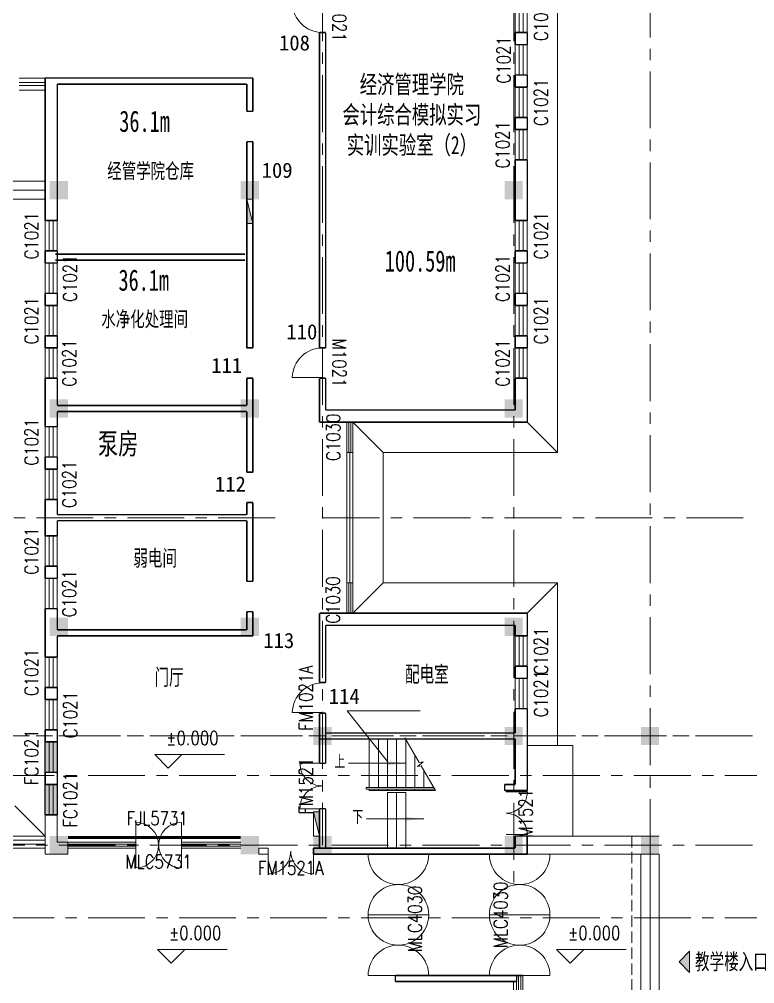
# Model space of a CAD drawing. Extents: x 2719331 to 3465925, y -270324 to -167476.
# Drawn here: x 2800781 to 2825036, y -218437 to -186628 of the extents above; entities that cross this region are included whole.
import ezdxf
from ezdxf.enums import TextEntityAlignment as Align

# ---------------------------------------------------------------- set-up
doc = ezdxf.new("R2010")
doc.units = 0
doc.header["$LTSCALE"] = 1500
doc.header["$MEASUREMENT"] = 0
doc.linetypes.add('CENTER', pattern=[2, 1.25, -0.25, 0.25, -0.25])
doc.linetypes.add('DASH', pattern=[0.35, 0.25, -0.1])
doc.layers.get('0').update_dxf_attribs({"linetype": 'CONTINUOUS', "lineweight": 0})
for name, color, linetype, lineweight in [('COLUMN', 7, 'CONTINUOUS', 5), ('DOTE', 7, 'CENTER', 5), ('P-S-TEXT', 7, 'CONTINUOUS', 5), ('PUB_DIM', 250, 'CONTINUOUS', 5), ('PUB_TEXT', 7, 'CONTINUOUS', 5), ('STAIR', 7, 'CONTINUOUS', 5), ('WALL', 7, 'CONTINUOUS', 5), ('WINDOW', 7, 'CONTINUOUS', 5), ('WINDOW_TEXT', 7, 'CONTINUOUS', 5), ('我的', 7, 'CONTINUOUS', 5), ('散水', 7, 'CONTINUOUS', 5), ('消火栓', 7, 'CONTINUOUS', 5), ('看线', 7, 'CONTINUOUS', 5), ('虚线', 7, 'DASH', 5), ('防火卷帘', 7, 'CONTINUOUS', 5), ('防火卷帘名称', 7, 'CONTINUOUS', 5)]:
    doc.layers.add(name, color=color, linetype=linetype, lineweight=lineweight)
doc.layers.add('中文', color=4, linetype='CONTINUOUS')
doc.layers.add('地面', color=250, linetype='CONTINUOUS')
doc.styles.add('_SIMPLEX', font='SIMPLEX.shx', dxfattribs={"width": 0.6})
doc.styles.add('DIM_FONT', font='romans.shx', dxfattribs={"width": 0.6})
doc.styles.add('H1', font='romans.shx', dxfattribs={"width": 1.2, "bigfont": 'hztxt.shx'})
doc.styles.add('HZ4', font='SimSun.ttf', dxfattribs={"width": 0.7, "height": 700})
doc.styles.add('SIMPLEX', font='SIMPLEX.SHX', dxfattribs={"width": 0.6})
doc.styles.get("Standard").update_dxf_attribs({"font": 'SIMHEI.TTF', "height": 1.2})

# ---------------------------------------------------------------- blocks, each defined once
blk = doc.blocks.new('_FZH')
blk.add_solid([(0.5, -0.5), (-0.5, -0.5), (0.5, 0.5), (-0.5, 0.5)])
blk = doc.blocks.new('_ARROW')
blk.add_solid([(0, 0), (-1, 0.1), (-1, -0.1)])
blk = doc.blocks.new('M_A3PTU')
for p, q in [((-0.5000000000004998, 0), (-0.4985246395404139, -0.498188458874007)), ((0.5000000000004998, 0), (0.4985246819843139, -0.498188458874007))]:
    blk.add_line(p, q)
for centre, radius, start, end in [((-0.4975261542617864, -0.0006628649678876742), 0.4975265958363316, 269.885013120398, 0.0763363739766781), ((0.497526154377886, -0.0006628649367788874), 0.4975265959523897, 179.9236636296237, 270.1149917541071)]:
    blk.add_arc(centre, radius, start, end)
blk = doc.blocks.new('M_A10JJG')
for p, q in [((-0.4999999999997496, -0.4999999999997498), (-0.4999999999997496, 0.4999999999997498)), ((0.4999999999997498, -0.4999999999997498), (0.4999999999997498, 0.4999999999997498))]:
    blk.add_line(p, q)
for centre, start, end in [((-0.4999999999997496, 0), 270, 90), ((0.4999999999997498, 0), 90, 270)]:
    blk.add_arc(centre, 0.4999999999997498, start, end)
blk = doc.blocks.new('M_A2ZXL')
blk.add_line((-0.471674735232727, 0), (-0.471674735232727, -0.9995987591916273))
blk.add_arc((-0.5000000000003999, 0), 1.0000000000008, 271.6231352199475, 0)
blk = doc.blocks.new('_WBLK')
for p, q in [((-0.5, 0.5), (0.5, 0.5)), ((0.5, 0.1666666666666666), (-0.5, 0.1666666666666666)), ((0.5, -0.1666666666666667), (-0.5, -0.1666666666666667)), ((-0.4999999999999999, -0.5), (0.5, -0.5))]:
    blk.add_line(p, q)
at = {"layer": 'WINDOW_TEXT', "style": 'SIMPLEX', "flags": 9}
blk.add_attdef('A', text='', height=1, dxfattribs=at).set_placement((0, 1.5), align=Align.MIDDLE)
blk = doc.blocks.new('A$C68C06AB7')
at = {"layer": '消火栓'}
blk.add_hatch(color=256, dxfattribs=at).paths.add_polyline_path([(800.0000000002328, 199.9993518977426), (-2.328306436538696e-10, 199.9993518977717), (800, -0.0006481021700892597)])
blk.add_line((0, 199.9993518977426), (800, -0.0006481022574007511), dxfattribs=at)
blk.add_lwpolyline([(0, 199.9993518977426), (0, -0.0006481022574007511), (800, -0.0006481022574007511), (800, 199.9993518977426)], close=True, dxfattribs=at)
blk = doc.blocks.new('_DBLK1')
for p, q in [((-0.47, 0), (-0.47, -0.47)), ((0.4699999999999999, 0), (0.4699999999999999, -0.47))]:
    blk.add_line(p, q)
for centre, start, end in [((-0.47, 0), 270, 0), ((0.4699999999999999, 0), 180, 270)]:
    blk.add_arc(centre, 0.47, start, end)
at = {"layer": 'WINDOW_TEXT', "style": 'SIMPLEX', "flags": 9}
blk.add_attdef('A', text='', height=1, dxfattribs=at).set_placement((0, 1.5), align=Align.MIDDLE)
blk = doc.blocks.new('M_B0OPK')
for p, q in [((-0.5, 0.5), (0.5, 0.5)), ((0.5, 0.1666666666666666), (-0.5, 0.1666666666666666)), ((0.5, -0.1666666666666667), (-0.5, -0.1666666666666667)), ((-0.4999999999999999, -0.5), (0.5, -0.5))]:
    blk.add_line(p, q)

msp = doc.modelspace()

# ---------------------------------------------------------------- hatches: boundary and pattern name
at = {"layer": 'PUB_TEXT', "lineweight": 0}
msp.add_hatch(color=256, dxfattribs=at).paths.add_polyline_path([(2822539.620074993, -217712.1172305516), (2822890.117094297, -218062.8700121525), (2822890.117094297, -217361.3644489507)])
at = {"layer": '我的', "lineweight": 25}
msp.add_hatch(color=256, dxfattribs=at).paths.add_polyline_path([(2802034.049228862, -210443.3047268429), (2801634.049228809, -210443.3047268429), (2801634.049228809, -211466.2847268429), (2802034.049228862, -211466.2847268429)])
h = msp.add_hatch(color=256, dxfattribs=at)
h.paths.add_polyline_path([(2802034.049228864, -211866.2847268427), (2801900.715895513, -211866.2847268428), (2801900.715895514, -212862.3347268428), (2802034.049228864, -212862.3347268428)])
h.paths.add_polyline_path([(2801900.715895514, -211866.2847268427), (2801767.382562162, -211866.2847268428), (2801767.382562163, -212862.3347268428), (2801900.715895513, -212862.3347268428)])
h.paths.add_polyline_path([(2801767.382562162, -211866.2847268427), (2801634.04922882, -211866.2847268428), (2801634.049228819, -212862.3347268428), (2801767.382562162, -212862.3347268428)])

# ---------------------------------------------------------------- linework, layer by layer
at = {"layer": 'DOTE', "lineweight": 0}
for p, q in [((2810783.969855441, -176471.7839617546), (2810784.041703988, -213866.2847268204)), ((2817087.255046626, -176471.7797278277), (2817086.994279656, -215338.3312533164)), ((2821584.468140289, -176348.672356546), (2821584.049229041, -215338.3312403192)), ((2809220.78130701, -203066.28472682), (2798484.049229043, -203066.2847268161)), ((2810784.075842566, -203066.2847268287), (2824967.860041937, -203066.2847268287)), ((2824959.122122074, -210266.2847268204), (2755051.25786573, -210266.2847268204)), ((2778247.492793367, -210266.2847268287), (2824967.860041937, -210266.2847268287)), ((2755051.25786573, -211566.3024613081), (2825104.680422111, -211566.3024613081)), ((2824959.122122074, -213866.2847268204), (2755051.25786573, -213866.2847268204)), ((2755051.25786573, -216266.3024613053), (2825104.680422111, -216266.2630705527))]:
    msp.add_line(p, q, dxfattribs=at)
at = {"layer": 'PUB_DIM', "lineweight": 0}
for p, q in [((2805696.617043492, -211328.0252580489), (2805246.617043492, -210878.0252580489)), ((2805246.617043492, -210878.0252580489), (2806146.617043492, -210878.0252580489)), ((2806146.617043492, -210878.0252580489), (2805696.617043492, -211328.0252580489)), ((2806146.617043492, -210878.0252580489), (2807548.045614921, -210878.0252580489)), ((2805788.55178245, -217759.4044748435), (2805338.55178245, -217309.4044748435)), ((2805338.55178245, -217309.4044748435), (2806238.55178245, -217309.4044748435)), ((2806238.55178245, -217309.4044748435), (2805788.55178245, -217759.4044748435)), ((2806238.55178245, -217309.4044748435), (2807639.980353879, -217309.4044748435)), ((2818948.761871798, -217759.4044748435), (2818498.761871798, -217309.4044748435)), ((2818498.761871798, -217309.4044748435), (2819398.761871798, -217309.4044748435)), ((2819398.761871798, -217309.4044748435), (2818948.761871798, -217759.4044748435)), ((2819398.761871798, -217309.4044748435), (2820800.190443227, -217309.4044748435))]:
    msp.add_line(p, q, dxfattribs=at)
for points in [[(2813525.924254988, -211166.0432515299), (2811638.736823168, -211166.0432515299)], [(2814118.089467549, -212998.2185476368), (2812230.902035729, -212998.2185476368)]]:
    msp.add_lwpolyline(points, dxfattribs=at)
at = {"layer": 'PUB_TEXT', "lineweight": 0}
for q in [(2822890.117094298, -217361.3644489506), (2822890.117094298, -218062.8700121525)]:
    msp.add_line((2822539.620074993, -217712.1172305516), q, dxfattribs=at)
msp.add_lwpolyline([(2822890.117094298, -217361.3644489506), (2822890.117094298, -218062.8700121525)], dxfattribs=at)
at = {"layer": 'STAIR', "lineweight": 0}
for p, q in [((2795634.049229041, -191966.2838320046), (2801634.049228801, -191966.2838320046)), ((2795634.049229041, -192266.2838320044), (2801634.049228801, -192266.2838320047)), ((2795634.049229042, -192566.2847268206), (2801634.049228801, -192566.2847268205)), ((2812325.92425499, -211965.8017762413), (2812325.92425499, -210366.2847268187)), ((2812625.92425499, -210366.2847268188), (2812625.92425499, -211965.8017762419)), ((2812925.92425499, -210366.2847268188), (2812925.92425499, -211965.8017762419)), ((2813225.92425499, -210366.2847268188), (2813225.92425499, -211965.8017762416)), ((2813500.92425499, -210322.9834566312), (2813974.985562595, -211144.0817273043)), ((2813525.92425499, -211965.8017762416), (2813525.92425499, -210366.2847268204)), ((2813825.924255149, -211965.8017762419), (2813825.924255149, -210885.8999690912)), ((2814098.908611049, -211118.7227434556), (2813911.06251414, -211273.363759607)), ((2813974.985562595, -211144.0817273043), (2814098.908611049, -211118.7227434556)), ((2813911.06251414, -211273.363759607), (2814034.985562595, -211248.0047757584)), ((2814034.985562595, -211248.0047757584), (2814509.046870199, -212069.1030464314)), ((2814125.92425499, -211965.801776242), (2814125.92425499, -211405.5152113612)), ((2814449.405854047, -211965.8017762424), (2812225.92425499, -211965.8017762416)), ((2812225.924254598, -212025.801776242), (2812225.924254598, -211965.8017762415)), ((2814484.046870199, -212025.8017762422), (2812225.92425499, -212025.801776242)), ((2812325.92425499, -212065.8017762415), (2812325.92425499, -212025.8017762415)), ((2814507.140880966, -212065.8017762417), (2812325.924254989, -212065.8017762419)), ((2812625.92425499, -212025.8017762419), (2812625.92425499, -212065.8017762419)), ((2812925.92425499, -212025.8017762419), (2812925.92425499, -212065.8017762419)), ((2812926.991496787, -212134.5410224227), (2813526.991496788, -212134.5410224228)), ((2812926.991496788, -212134.5410224227), (2812926.991496788, -213975.0239729928)), ((2813225.92425499, -212025.8017762416), (2813225.92425499, -212065.8017762416)), ((2813226.991496788, -213975.0239729922), (2813226.991496787, -212134.5410224227)), ((2813525.92425499, -212065.8017762416), (2813525.92425499, -212025.8017762416)), ((2813526.991496788, -213975.0239729916), (2813526.991496788, -212134.5410224227)), ((2813825.924255149, -212065.8017762419), (2813825.924255149, -212025.8017762421)), ((2814125.92425499, -212065.8017762417), (2814125.92425499, -212025.801776242)), ((2821284.049229042, -214166.2847268123), (2821284.049229041, -223966.2857837445)), ((2821584.049229042, -214166.2847268123), (2821584.049229041, -223966.2857837445)), ((2821884.049229042, -214166.2650316408), (2821884.049229041, -223966.2857837445))]:
    msp.add_line(p, q, dxfattribs=at)
at = {"layer": 'WALL', "lineweight": 0}
for p, q in [((2811593.25152477, -209435.6138746582), (2814003.397761782, -209435.6138746582)), ((2811593.25152477, -209435.6138746582), (2812925.924254987, -211106.04325153)), ((2817534.049229094, -210583.9983244431), (2819034.049229094, -210583.9983244431)), ((2819034.049229094, -210583.9983244431), (2819034.049229094, -213566.2669921196)), ((2801634.04922882, -214166.2847268301), (2801634.04922882, -212866.2847268427)), ((2802034.049229043, -213766.2847268217), (2802034.049229043, -212866.2847268429)), ((2801634.049228821, -213416.284726823), (2801634.049228821, -213816.284726823)), ((2802034.049229043, -213766.2847268231), (2802384.049229042, -213766.2847268232)), ((2802384.049229042, -213766.2847268232), (2802384.049229043, -214166.2847268288)), ((2808984.049229041, -213966.2847268154), (2808684.049229042, -213966.2847268154)), ((2808684.049229042, -214166.2847268204), (2808684.049229042, -213966.2847268154)), ((2808984.048924718, -213966.2847268151), (2808984.049229041, -213966.2847268154)), ((2808984.048924718, -213966.2847268151), (2808984.048924719, -214166.2847268151)), ((2802384.049229043, -214166.2847268288), (2801634.04922882, -214166.2847268301)), ((2808684.049229042, -214166.2847268204), (2808984.048924719, -214166.2847268197)), ((2808984.048924719, -214166.2847268151), (2808984.049229042, -214166.2847268154))]:
    msp.add_line(p, q, dxfattribs=at)
at = {"layer": 'WALL', "lineweight": 0, "const_width": 50}
for points in [[(2810684.049769824, -187066.2847187598), (2810684.049286301, -197466.2847187599)], [(2810884.049739397, -187066.2847268288), (2810684.049769824, -187066.2847187599)], [(2810884.049739397, -187066.2847268288), (2810884.049279472, -197466.2847268287)], [(2817137.049229046, -187066.2847268286), (2817537.049229099, -187066.2847268287)], [(2817137.049229046, -187066.2847268286), (2817137.049229046, -187466.2847268289)], [(2817537.049229099, -187466.2847268287), (2817537.049229099, -187066.2847268287)], [(2817137.049229046, -187466.2847268289), (2817537.049229099, -187466.2847268287)], [(2801634.049228802, -193266.2847268428), (2801634.049228798, -188566.2847268203)], [(2801634.049228798, -188566.2847268203), (2808484.049229041, -188566.2847268204)], [(2802184.049229042, -188566.2847268204), (2803484.049229041, -188566.2847268204)], [(2808484.049229043, -189666.2856859959), (2808484.049229043, -188566.2847268208)], [(2817137.049229046, -188466.2847268289), (2817537.049229099, -188466.2847268287)], [(2817137.049229046, -188466.2847268289), (2817137.049229046, -188866.2847268287)], [(2817537.049229099, -188866.2847268287), (2817537.049229099, -188466.2847268287)], [(2802034.049229043, -193266.2847268429), (2802034.049229041, -188766.2847268204)], [(2802034.049229041, -188766.2847268204), (2808284.049229041, -188766.2847268204)], [(2808284.049229043, -189666.2851196281), (2808284.049229043, -188766.2847268209)], [(2817137.049229046, -188866.2847268287), (2817537.049229099, -188866.2847268287)], [(2808284.048668495, -189666.2851196264), (2808484.049229041, -189666.2856859959)], [(2817137.049229046, -189866.2847268287), (2817537.049229099, -189866.2847268287)], [(2817137.049229046, -189866.2847268287), (2817137.049229046, -190266.2847268286)], [(2817537.049229099, -190266.2847268287), (2817537.049229099, -189866.2847268287)], [(2817137.049229046, -190266.2847268286), (2817537.049229099, -190266.2847268287)], [(2808284.046031802, -190666.2850465422), (2808484.049229039, -190666.2856860009)], [(2808284.049229043, -197466.2844070883), (2808284.049229043, -190666.2850465523)], [(2808484.049229044, -197466.2837676397), (2808484.049229043, -190666.2856860008)], [(2817137.049229046, -191266.2847268285), (2817537.049229098, -191266.2847268287)], [(2817137.049229046, -191266.2847268285), (2817137.049229046, -193266.2847268286)], [(2817537.049229098, -193266.2847268287), (2817537.049229098, -191266.2847268287)], [(2802034.049228863, -193266.2847268429), (2801634.049228809, -193266.2847268428)], [(2817137.049229046, -193266.2847268286), (2817537.049229098, -193266.2847268287)], [(2801634.049228804, -194666.2847268431), (2801634.049228804, -194266.2847268428)], [(2802034.049228862, -194266.284726843), (2801634.049228809, -194266.2847268428)], [(2801634.049228809, -194266.2847268428), (2801634.049228809, -194666.2847268431)], [(2801969.969229043, -194373.0747268203), (2808219.969229042, -194373.0747268202)], [(2802034.049229043, -194666.284726843), (2802034.049229043, -194266.284726843)], [(2802034.049228863, -194666.284726843), (2802034.049228863, -194266.284726843)], [(2817137.049229046, -194266.2847268286), (2817137.049229046, -194666.2847268289)], [(2817137.049229046, -194266.2847268286), (2817537.049229098, -194266.2847268287)], [(2817137.049229046, -194266.2847268286), (2817137.049229046, -194666.2847268289)], [(2817537.049229098, -194666.2847268287), (2817537.049229098, -194266.2847268287)], [(2817537.049229099, -194666.2847268287), (2817537.049229099, -194266.2847268287)], [(2802034.049228862, -194666.284726843), (2801634.049228809, -194666.2847268431)], [(2801969.969229043, -194573.0747268203), (2808219.969229039, -194573.0747268202)], [(2817137.049229046, -194666.2847268289), (2817537.049229098, -194666.2847268287)], [(2801634.049228805, -196066.2847268429), (2801634.049228804, -195666.2847268431)], [(2802034.049228863, -195666.284726843), (2801634.049228809, -195666.2847268431)], [(2801634.049228809, -195666.2847268431), (2801634.049228809, -196066.2847268429)], [(2802034.049229043, -196066.2847268429), (2802034.049229043, -195666.284726843)], [(2802034.049228862, -196066.2847268429), (2802034.049228862, -195666.284726843)], [(2817137.049229045, -195666.2847268289), (2817137.049229045, -196066.2847268287)], [(2817137.049229045, -195666.2847268289), (2817537.049229099, -195666.2847268287)], [(2817137.049229046, -195666.2847268289), (2817137.049229046, -196066.2847268287)], [(2817537.049229098, -196066.2847268287), (2817537.049229098, -195666.2847268287)], [(2817537.049229099, -196066.2847268287), (2817537.049229099, -195666.2847268287)], [(2802034.049228862, -196066.2847268429), (2801634.049228809, -196066.2847268429)], [(2817137.049229045, -196066.2847268287), (2817537.049229099, -196066.2847268287)], [(2801634.049228806, -197466.2847268427), (2801634.049228806, -197066.2847268429)], [(2802034.049228862, -197066.2847268429), (2801634.049228809, -197066.2847268429)], [(2801634.049228809, -197066.2847268429), (2801634.049228809, -197466.2847268428)], [(2802034.049229043, -197466.2847268429), (2802034.049229043, -197066.2847268429)], [(2802034.049228862, -197466.2847268429), (2802034.049228862, -197066.2847268429)], [(2817137.049229045, -197066.2847268287), (2817137.049229045, -197466.2847268286)], [(2817137.049229046, -197066.2847268287), (2817537.049229097, -197066.2847268287)], [(2817137.049229046, -197066.2847268287), (2817137.049229046, -197466.2847268286)], [(2817537.049229097, -197466.2847268287), (2817537.049229097, -197066.2847268287)], [(2817537.049229099, -197466.2847268287), (2817537.049229099, -197066.2847268287)], [(2802034.049228862, -197466.2847268429), (2801634.049228809, -197466.2847268428)], [(2808284.046031802, -197466.2844070985), (2808484.049229039, -197466.2837676398)], [(2810884.049279472, -197466.2847268287), (2810684.049286301, -197466.2847187599)], [(2817137.049229046, -197466.2847268286), (2817537.049229097, -197466.2847268287)], [(2801634.049228808, -200066.2847268147), (2801634.049228807, -198466.2847268427)], [(2802034.049228862, -198466.2847268429), (2801634.049228809, -198466.2847268428)], [(2802034.049229043, -199366.284726824), (2802034.049229043, -198466.2847268429)], [(2808284.048668495, -198466.2843340143), (2808484.049229041, -198466.2837676448)], [(2808284.049229043, -199366.2847268239), (2808284.049229043, -198466.2843340127)], [(2808484.049229044, -201566.2856859948), (2808484.049229044, -198466.2837676448)], [(2810884.049239128, -198466.2847268287), (2810684.049243887, -198466.2847187599)], [(2810684.049243886, -198466.2847187599), (2810684.049216317, -199916.2847268205)], [(2810884.049239128, -198466.2847268287), (2810884.049229042, -199516.2847268225)], [(2817137.049229045, -198466.2847268285), (2817137.049229046, -199516.2847268205)], [(2817137.049229045, -198466.2847268285), (2817537.049229097, -198466.2847268287)], [(2817537.049229096, -199916.2847268205), (2817537.049229097, -198466.2847268287)], [(2802034.049229043, -199366.2847268204), (2808284.049229042, -199366.2847268202)], [(2802034.049229043, -200066.2847268147), (2802034.049229043, -199566.2847268147)], [(2802034.049229044, -199566.2847268203), (2808284.049229039, -199566.2847268202)], [(2808284.049229043, -201566.285119627), (2808284.049229043, -199566.2847268147)], [(2817137.049229046, -199516.2847268205), (2810884.049229041, -199516.2847268205)], [(2802034.049229043, -200066.2847268147), (2801634.049228808, -200066.2847268147)], [(2817537.049229096, -199916.2847268205), (2810684.049216317, -199916.2847268205)], [(2801634.04922881, -201466.2847268147), (2801634.049228809, -201066.2847268147)], [(2802034.049229043, -201066.2847268147), (2801634.049228809, -201066.2847268147)], [(2802034.049229043, -201466.2847268147), (2802034.049229043, -201066.2847268147)], [(2802034.049229043, -201466.2847268147), (2801634.04922881, -201466.2847268147)], [(2808284.048668495, -201566.2851196254), (2808484.049229041, -201566.2856859948)], [(2801634.049228812, -203666.2847268033), (2801634.049228811, -202466.2847268147)], [(2802034.049229043, -202466.2847268147), (2801634.049228811, -202466.2847268147)], [(2802034.049229043, -202966.2847268169), (2802034.049229043, -202466.2847268147)], [(2808284.046031802, -202566.2850465411), (2808484.049229039, -202566.2856859999)], [(2808284.049229043, -202966.2847268201), (2808284.049229043, -202566.2850465514)], [(2808484.049229044, -205166.2837676398), (2808484.049229044, -202566.2856859999)], [(2802034.049229043, -202966.2847268169), (2808284.049229042, -202966.2847268201)], [(2802034.049229043, -203666.2847268033), (2802034.049229043, -203166.2847268169)], [(2802034.049229043, -203166.2847268169), (2808284.049229042, -203166.2847268201)], [(2808284.049229043, -205166.2844070883), (2808284.049229043, -203166.2847268201)], [(2802034.049229041, -203666.2847268033), (2801634.049228807, -203666.2847268033)], [(2801634.049228813, -205066.2847268033), (2801634.049228813, -204666.2847268033)], [(2801634.049228808, -205066.2847268033), (2801634.049228808, -204666.2847268033)], [(2802034.049229041, -204666.2847268033), (2801634.049228808, -204666.2847268033)], [(2802034.049229043, -205066.2847268033), (2802034.049229043, -204666.2847268033)], [(2802034.049229041, -205066.2847268033), (2802034.049229041, -204666.2847268033)], [(2802034.049229041, -205066.2847268033), (2801634.049228808, -205066.2847268033)], [(2808284.046031802, -205166.2844070985), (2808484.049229039, -205166.2837676398)], [(2801634.049228816, -207666.2847268428), (2801634.049228814, -206066.2847268033)], [(2802034.049229041, -206066.2847268033), (2801634.049228809, -206066.2847268033)], [(2802034.049229043, -206766.2847268211), (2802034.049229043, -206066.2847268033)], [(2808284.048668495, -206166.2843340143), (2808484.049229041, -206166.2837676449)], [(2808284.049229043, -206766.2847268205), (2808284.049229043, -206166.2843340127)], [(2808484.049229044, -206966.2847268205), (2808484.049229044, -206166.2837676449)], [(2810684.04850401, -206216.2847268205), (2810684.048910629, -208504.0218881393)], [(2817537.049229095, -206216.2847268205), (2810684.04850401, -206216.2847268205)], [(2817537.049229095, -206216.2847268205), (2817537.049229094, -206966.2847268205)], [(2808284.049229043, -206766.2847268205), (2802034.049229043, -206766.2847268211)], [(2810884.048571366, -206616.2847268206), (2810884.048910629, -208504.0218544613)], [(2817137.049229046, -206616.2847268205), (2810884.048571366, -206616.2847268206)], [(2817137.049229046, -206616.2847268205), (2817137.049229046, -206966.2847268205)], [(2802034.049229043, -206966.2847268211), (2802034.049229043, -207666.2847268429)], [(2808484.049229044, -206966.2847268205), (2802034.049229043, -206966.2847268211)], [(2817137.049229046, -206966.2847268205), (2817537.049229094, -206966.2847268205)], [(2802034.049228863, -207666.2847268429), (2801634.049228809, -207666.2847268428)], [(2817137.049229046, -207966.2847268205), (2817537.049229094, -207966.2847268205)], [(2817137.049229046, -207966.2847268205), (2817137.049229046, -208366.2847268205)], [(2817537.049229094, -207966.2847268205), (2817537.049229094, -208366.2847268205)], [(2817137.049229046, -208366.2847268205), (2817537.049229094, -208366.2847268205)], [(2801634.049228817, -209066.2847268431), (2801634.049228816, -208666.2847268428)], [(2802034.049228862, -208666.2847268429), (2801634.049228809, -208666.2847268428)], [(2801634.049228809, -208666.2847268428), (2801634.049228809, -209066.2847268431)], [(2802034.049229043, -209066.2847268429), (2802034.049229043, -208666.2847268429)], [(2802034.049228863, -209066.2847268429), (2802034.049228863, -208666.2847268429)], [(2810884.048703048, -208504.0232858988), (2810684.046066361, -208504.0218881194)], [(2802034.049228862, -209066.2847268429), (2801634.049228809, -209066.2847268431)], [(2810884.048820458, -209516.7369822621), (2810684.041335096, -209516.7356575324)], [(2810684.049102805, -209516.7356575838), (2810684.049389592, -211166.2795572329)], [(2810884.048820458, -209516.7369822621), (2810884.048754231, -211166.2795572329)], [(2817137.049229046, -209366.2847268205), (2817537.049229094, -209366.2847268205)], [(2817137.049229046, -209366.2847268205), (2817137.049229046, -210166.2847268204)], [(2817537.049229094, -209366.2847268205), (2817537.049229093, -212065.8017762417)], [(2801634.049228818, -210466.2847268429), (2801634.049228818, -210066.2847268431)], [(2802034.049228863, -210066.2847268429), (2801634.049228809, -210066.2847268431)], [(2801634.049228809, -210066.2847268431), (2801634.049228809, -210466.2847268429)], [(2802034.049229043, -210466.2847268429), (2802034.049229043, -210066.2847268429)], [(2802034.049228862, -210466.2847268429), (2802034.049228862, -210066.2847268429)], [(2817137.049229046, -210166.2847268204), (2810884.049229036, -210166.2847268204)], [(2802034.049228862, -210466.2847268429), (2801634.049228809, -210466.2847268429)], [(2810884.049229038, -210366.2847268176), (2810684.049229039, -210366.2847268176)], [(2817137.049229046, -210366.2847268204), (2810884.04922904, -210366.2847268204)], [(2817137.049229046, -210366.2847268204), (2817137.049229046, -211865.802290632)], [(2810884.048754231, -211166.2795572329), (2810684.049389592, -211166.2795572329)], [(2801634.04922882, -211866.2847268427), (2801634.049228819, -211466.2847268429)], [(2802034.049228862, -211466.2847268429), (2801634.049228809, -211466.2847268429)], [(2801634.049228809, -211466.2847268429), (2801634.049228809, -211866.2847268428)], [(2802034.049229043, -211866.2847268429), (2802034.049229043, -211466.2847268429)], [(2802034.049228862, -211866.2847268429), (2802034.049228862, -211466.2847268429)], [(2802034.049228862, -211866.2847268429), (2801634.049228809, -211866.2847268428)], [(2816787.016330377, -211865.7385921216), (2816787.016330377, -212065.7385921216)], [(2817137.049229046, -211865.802290632), (2816787.016330377, -211865.7385921216)], [(2816787.016330377, -212065.7385921216), (2817134.214501738, -212065.8017762418)], [(2817537.049229093, -212065.8017762417), (2817134.049229046, -212065.8017762418)], [(2810684.049229039, -212666.2795572329), (2810684.049229039, -213966.2847268153)], [(2810884.049229038, -212666.2795572329), (2810684.049229039, -212666.2795572329)], [(2810884.049229038, -212666.2795572329), (2810884.048646067, -213966.2847268152)], [(2802034.049228862, -212866.2847268429), (2801634.049228809, -212866.2847268427)], [(2817134.049229046, -213565.8017762417), (2817534.049229093, -213565.8017762416)], [(2817134.049229046, -213565.8017762417), (2817134.049229046, -213966.2847268021)], [(2817534.049229093, -213565.8017762416), (2817534.049229093, -214166.2847268042)], [(2810484.048620395, -214166.2847268128), (2810484.048620395, -213966.2847268156)], [(2817134.049229046, -213966.2847268021), (2810484.048620395, -213966.2847268156)], [(2817534.049229052, -214166.2847268041), (2810484.048620395, -214166.2847268128)], [(2813184.049229067, -218366.3024078938), (2813184.049229067, -218166.3024078937)], [(2817184.049226622, -218166.3024078937), (2813184.049229067, -218166.3024078937)], [(2817184.049226622, -218366.3024078937), (2817184.049226622, -218166.3024078937)], [(2817184.049226622, -218366.3024078937), (2813184.049229067, -218366.3024078938)]]:
    msp.add_lwpolyline(points, dxfattribs=at)
at = {"layer": 'WINDOW', "lineweight": 0}
for p, q in [((2800781.129935903, -188566.2847268214), (2801631.047606263, -188566.2847268218)), ((2801631.047606263, -188715.3313934878), (2800781.129935903, -188715.3313934874)), ((2801631.047606263, -188813.6980601538), (2800781.129935903, -188813.6980601544)), ((2800781.129935903, -188966.2847268218), (2801631.047606263, -188966.2847268222)), ((2811784.049229037, -200916.284726807), (2811584.049229037, -200916.2847268071)), ((2811584.049219061, -205216.3294193008), (2811584.049229037, -200916.2847258858)), ((2811784.049229037, -200916.2847268138), (2811584.049229037, -200916.2847258858)), ((2811684.049219061, -205216.3294195328), (2811684.049229037, -200916.2847270389)), ((2811784.049209085, -205216.2847517536), (2811784.049229037, -200916.2847268138)), ((2811784.049229037, -205216.3294183797), (2811584.049229037, -205216.3294183796)), ((2811784.049229037, -205216.3294183729), (2811584.049229037, -205216.3294193008)), ((2802384.049229042, -213766.2847268203), (2804627.352666412, -213766.2847268203)), ((2804627.352666412, -213832.951393487), (2802384.049229042, -213832.951393487)), ((2804627.352666412, -213899.6180601536), (2802384.049229042, -213899.6180601536)), ((2802384.049229042, -213966.2847268202), (2804627.352666412, -213966.2847268203)), ((2806127.352666412, -213766.2847268204), (2808084.049237525, -213766.2847268206)), ((2808084.049234697, -213832.9513934871), (2806127.352666412, -213832.951393487)), ((2808084.049231869, -213899.6180601535), (2806127.352666412, -213899.6180601537)), ((2806127.352666412, -213966.2847268203), (2808084.049229042, -213966.2847268202))]:
    msp.add_line(p, q, dxfattribs=at)
at = {"layer": 'WINDOW', "lineweight": 0, "const_width": 50}
for points in [[(2817384.049226623, -218166.3024078937), (2817184.049226623, -218166.3024078937)], [(2817184.049226623, -218166.3024078937), (2817184.049226623, -218166.3034149415)], [(2817384.049226623, -218166.3034149434), (2817184.049226623, -218166.3034149415)], [(2817384.049226623, -218166.3024078937), (2817384.049226623, -218166.3034149434)]]:
    msp.add_lwpolyline(points, dxfattribs=at)
at = {"layer": '我的', "lineweight": 0}
msp.add_line((2817085.309394803, -218366.3024078937), (2817085.162688602, -247508.0921445693), dxfattribs=at)
at = {"layer": '我的', "lineweight": 25}
for points in [[(2801634.049228809, -210443.3047268429), (2802034.049228862, -210443.3047268429), (2802034.049228862, -211466.2847268429), (2801634.049228809, -211466.2847268429)], [(2801634.04922882, -211866.2847268428), (2802034.049228864, -211866.2847268428), (2802034.049228864, -212862.3347268428), (2801634.04922882, -212862.3347268428)]]:
    msp.add_lwpolyline(points, close=True, dxfattribs=at)
at = {"layer": '散水', "lineweight": 0}
for p, q in [((2812784.049229037, -200916.2847268205), (2811784.049229037, -199916.2847268272)), ((2818534.049229097, -200916.2847268217), (2817534.049229097, -199916.2847268285)), ((2812784.049229037, -205216.2847268205), (2811784.049229037, -206216.2847268138)), ((2817534.049229039, -206216.2847268205), (2818534.049229095, -205216.2847268205)), ((2800634.04922882, -212566.2847268207), (2801634.04922882, -213566.2847268204))]:
    msp.add_line(p, q, dxfattribs=at)
msp.add_lwpolyline([(2815784.049229046, -178616.2847268175), (2815784.049229046, -177616.2847268175), (2818534.049229101, -177616.2847268175), (2818534.049229096, -200916.2847268205), (2812784.049229036, -200916.2847268205), (2812784.049229037, -205216.2847268205), (2818534.049229095, -205216.2847268205), (2818534.049229095, -210583.9983244431)], dxfattribs=at)
at = {"layer": '看线', "lineweight": 0}
for p, q in [((2821884.049229042, -213566.2669921193), (2817534.049229041, -213566.2669921197)), ((2817534.049229042, -214166.2650316411), (2821884.049229042, -214166.2650316408))]:
    msp.add_line(p, q, dxfattribs=at)
at = {"layer": '虚线', "lineweight": 0}
for p, q in [((2817534.049229042, -213566.2669921197), (2820984.049229041, -213566.2669921194)), ((2820984.049229041, -213566.2669921194), (2820984.049229041, -221766.2664119792))]:
    msp.add_line(p, q, dxfattribs=at)
at = {"layer": '防火卷帘', "linetype": 'DASH', "lineweight": 0, "const_width": 100}
msp.add_lwpolyline([(2802384.049229043, -213616.2847268204), (2808084.049229042, -213616.2847268204)], dxfattribs=at)

# ---------------------------------------------------------------- block references
at = {"layer": 'COLUMN', "lineweight": 0, "xscale": 600, "yscale": 600, "zscale": 600}
for p in [(2802084.049229043, -192266.2847268205), (2808384.049229042, -192266.2847268205), (2817084.049229046, -192266.2847268205), (2802084.049229043, -199466.2847268204), (2808384.049229042, -199466.2847268204), (2817084.049229046, -199466.2847268204), (2802084.049229043, -206666.2847268205), (2808384.049229042, -206666.2847268205), (2817084.049229043, -206666.2847268287), (2810784.061463426, -210266.2847268287), (2817084.049229042, -210266.2847268287), (2821584.049229042, -210266.2847268287), (2802084.049229043, -213866.2847268204), (2808384.049229042, -213866.2847268204), (2810784.052486286, -213866.2847268204), (2817084.049229042, -213866.2847268123), (2821584.049229042, -213866.2847268123)]:
    msp.add_blockref('_FZH', p, dxfattribs=at)
at = {"layer": 'PUB_DIM', "lineweight": 0, "xscale": 600, "yscale": 600, "zscale": 600}
for p in [(2813525.924254987, -211166.04325153), (2814118.089467549, -212998.2185476369)]:
    msp.add_blockref('_ARROW', p, dxfattribs=at)
at = {"layer": 'WINDOW', "lineweight": 0}
ref = msp.add_blockref('M_A2ZXL', (2810784.049817197, -186566.2847227943), dxfattribs=dict(at, xscale=1000, yscale=1000, zscale=1000, rotation=270.00000243))
ref.add_attrib('A', 'M1021', dxfattribs={"layer": 'WINDOW_TEXT', "height": 450, "rotation": 270.00000243, "style": '_SIMPLEX', "width": 0.8, "flags": 8}).set_placement((2811334.049800949, -186566.2846994664), align=Align.MIDDLE)
ref = msp.add_blockref('_WBLK', (2817337.049229072, -186566.2847268286), dxfattribs=dict(at, xscale=1000, yscale=400.000000053551, zscale=1000, rotation=270))
ref.add_attrib('A', 'C1021', dxfattribs={"layer": 'WINDOW_TEXT', "height": 450, "rotation": 90, "style": '_SIMPLEX', "width": 0.8, "flags": 8}).set_placement((2817987.049229099, -186566.2847268288), align=Align.MIDDLE)
ref = msp.add_blockref('_WBLK', (2817337.049229072, -187966.2847268286), dxfattribs=dict(at, xscale=1000, yscale=400.000000053551, zscale=1000, rotation=270))
ref.add_attrib('A', 'C1021', dxfattribs={"layer": 'WINDOW_TEXT', "height": 450, "rotation": 90, "style": '_SIMPLEX', "width": 0.8, "flags": 8}).set_placement((2816753.068337244, -187966.2847268288), align=Align.MIDDLE)
ref = msp.add_blockref('_WBLK', (2817337.049229071, -189366.2847268286), dxfattribs=dict(at, xscale=1000, yscale=400.000000053551, zscale=1000, rotation=270))
ref.add_attrib('A', 'C1021', dxfattribs={"layer": 'WINDOW_TEXT', "height": 450, "rotation": 90, "style": '_SIMPLEX', "width": 0.8, "flags": 8}).set_placement((2817987.049229098, -189366.2847268287), align=Align.MIDDLE)
ref = msp.add_blockref('_WBLK', (2817337.049229071, -190766.2847268286), dxfattribs=dict(at, xscale=1000, yscale=400.000000053551, zscale=1000, rotation=270))
ref.add_attrib('A', 'C1021', dxfattribs={"layer": 'WINDOW_TEXT', "height": 450, "rotation": 90, "style": '_SIMPLEX', "width": 0.8, "flags": 8}).set_placement((2816722.738893894, -190766.2847268287), align=Align.MIDDLE)
ref = msp.add_blockref('_WBLK', (2801834.049228836, -193766.2847268428), dxfattribs=dict(at, xscale=-1000, yscale=400.000000053551, zscale=1000, rotation=90))
ref.add_attrib('A', 'C1021', dxfattribs={"layer": 'WINDOW_TEXT', "height": 450, "rotation": 90, "style": '_SIMPLEX', "width": 0.8, "flags": 8}).set_placement((2801184.049228809, -193766.284726843), align=Align.MIDDLE)
ref = msp.add_blockref('_WBLK', (2817337.049229072, -193766.2847268286), dxfattribs=dict(at, xscale=1000, yscale=400.000000053551, zscale=1000, rotation=270))
ref.add_attrib('A', 'C1021', dxfattribs={"layer": 'WINDOW_TEXT', "height": 450, "rotation": 90, "style": '_SIMPLEX', "width": 0.8, "flags": 8}).set_placement((2817987.049229099, -193766.2847268288), align=Align.MIDDLE)
ref = msp.add_blockref('_WBLK', (2801834.049228836, -195166.2847268428), dxfattribs=dict(at, xscale=-1000, yscale=400.000000053551, zscale=1000, rotation=90))
ref.add_attrib('A', 'C1021', dxfattribs={"layer": 'WINDOW_TEXT', "height": 450, "rotation": 90, "style": '_SIMPLEX', "width": 0.8, "flags": 8}).set_placement((2802455.764312705, -195166.284726843), align=Align.MIDDLE)
ref = msp.add_blockref('_WBLK', (2817337.049229072, -195166.2847268286), dxfattribs=dict(at, xscale=1000, yscale=400.000000053551, zscale=1000, rotation=270))
ref.add_attrib('A', 'C1021', dxfattribs={"layer": 'WINDOW_TEXT', "height": 450, "rotation": 90, "style": '_SIMPLEX', "width": 0.8, "flags": 8}).set_placement((2816722.738893894, -195166.2847268288), align=Align.MIDDLE)
ref = msp.add_blockref('_WBLK', (2801834.049228837, -196566.2847268428), dxfattribs=dict(at, xscale=-1000, yscale=400.000000053551, zscale=1000, rotation=90))
ref.add_attrib('A', 'C1021', dxfattribs={"layer": 'WINDOW_TEXT', "height": 450, "rotation": 90, "style": '_SIMPLEX', "width": 0.8, "flags": 8}).set_placement((2801184.04922881, -196566.284726843), align=Align.MIDDLE)
ref = msp.add_blockref('_WBLK', (2817337.049229071, -196566.2847268286), dxfattribs=dict(at, xscale=1000, yscale=400.000000053551, zscale=1000, rotation=270))
ref.add_attrib('A', 'C1021', dxfattribs={"layer": 'WINDOW_TEXT', "height": 450, "rotation": 90, "style": '_SIMPLEX', "width": 0.8, "flags": 8}).set_placement((2817987.049229098, -196566.2847268287), align=Align.MIDDLE)
ref = msp.add_blockref('_WBLK', (2801834.049228838, -197966.2847268428), dxfattribs=dict(at, xscale=-1000, yscale=400.000000053551, zscale=1000, rotation=90))
ref.add_attrib('A', 'C1021', dxfattribs={"layer": 'WINDOW_TEXT', "height": 450, "rotation": 90, "style": '_SIMPLEX', "width": 0.8, "flags": 8}).set_placement((2802433.83172971, -197966.2847268429), align=Align.MIDDLE)
ref = msp.add_blockref('M_A2ZXL', (2810784.04753308, -197966.2847227943), dxfattribs=dict(at, xscale=-1000, yscale=1000, zscale=1000, rotation=270.00000243))
ref.add_attrib('A', 'M1021', dxfattribs={"layer": 'WINDOW_TEXT', "height": 450, "rotation": 270.00000243, "style": '_SIMPLEX', "width": 0.8, "flags": 8}).set_placement((2811334.0475307, -197966.2846994664), align=Align.MIDDLE)
ref = msp.add_blockref('_WBLK', (2817337.049229071, -197966.2847268286), dxfattribs=dict(at, xscale=1000, yscale=400.000000053551, zscale=1000, rotation=270))
ref.add_attrib('A', 'C1021', dxfattribs={"layer": 'WINDOW_TEXT', "height": 450, "rotation": 90, "style": '_SIMPLEX', "width": 0.8, "flags": 8}).set_placement((2816722.738893894, -197966.2847268287), align=Align.MIDDLE)
ref = msp.add_blockref('M_B0OPK', (2811684.049231356, -200416.2847263498), dxfattribs=dict(at, xscale=-1000, yscale=200.0000023199245, zscale=1000, rotation=89.99999986700003))
ref.add_attrib('A', 'C1030', dxfattribs={"layer": 'WINDOW_TEXT', "height": 450, "rotation": 89.99999986699999, "style": '_SIMPLEX', "width": 0.8, "flags": 8}).set_placement((2811134.049230197, -200416.2847250739), align=Align.MIDDLE)
ref = msp.add_blockref('_WBLK', (2801834.049228835, -200566.2847268147), dxfattribs=dict(at, xscale=-1000, yscale=400.000000053551, zscale=1000, rotation=90))
ref.add_attrib('A', 'C1021', dxfattribs={"layer": 'WINDOW_TEXT', "height": 450, "rotation": 90, "style": '_SIMPLEX', "width": 0.8, "flags": 8}).set_placement((2801184.049228808, -200566.2847268148), align=Align.MIDDLE)
ref = msp.add_blockref('_WBLK', (2801834.049228836, -201966.2847268147), dxfattribs=dict(at, xscale=-1000, yscale=400.000000053551, zscale=1000, rotation=90))
ref.add_attrib('A', 'C1021', dxfattribs={"layer": 'WINDOW_TEXT', "height": 450, "rotation": 90, "style": '_SIMPLEX', "width": 0.8, "flags": 8}).set_placement((2802428.619745271, -201966.2847268148), align=Align.MIDDLE)
ref = msp.add_blockref('_WBLK', (2801834.049228833, -204166.2847268033), dxfattribs=dict(at, xscale=-1000, yscale=400.000000053551, zscale=1000, rotation=90))
ref.add_attrib('A', 'C1021', dxfattribs={"layer": 'WINDOW_TEXT', "height": 450, "rotation": 90, "style": '_SIMPLEX', "width": 0.8, "flags": 8}).set_placement((2801184.049228806, -204166.2847268034), align=Align.MIDDLE)
ref = msp.add_blockref('_WBLK', (2801834.049228835, -205566.2847268033), dxfattribs=dict(at, xscale=-1000, yscale=400.000000053551, zscale=1000, rotation=90))
ref.add_attrib('A', 'C1021', dxfattribs={"layer": 'WINDOW_TEXT', "height": 450, "rotation": 90, "style": '_SIMPLEX', "width": 0.8, "flags": 8}).set_placement((2802428.619745271, -205566.2847268034), align=Align.MIDDLE)
ref = msp.add_blockref('M_B0OPK', (2811684.049220221, -205716.3294183796), dxfattribs=dict(at, xscale=1000, yscale=200.0000023199245, zscale=1000, rotation=270))
ref.add_attrib('A', 'C1030', dxfattribs={"layer": 'WINDOW_TEXT', "height": 449.9999999999999, "rotation": 90.000000133, "style": '_SIMPLEX', "width": 0.8, "flags": 8}).set_placement((2811130.785469833, -205782.9960844663), align=Align.MIDDLE)
ref = msp.add_blockref('_WBLK', (2817337.04922907, -207466.2847268205), dxfattribs=dict(at, xscale=1000, yscale=400.0000000488943, zscale=1000, rotation=270))
ref.add_attrib('A', 'C1021', dxfattribs={"layer": 'WINDOW_TEXT', "height": 450, "rotation": 90, "style": '_SIMPLEX', "width": 0.8, "flags": 8}).set_placement((2817987.049229095, -207466.2847268207), align=Align.MIDDLE)
ref = msp.add_blockref('_WBLK', (2801834.049228836, -208166.2847268428), dxfattribs=dict(at, xscale=-1000, yscale=400.000000053551, zscale=1000, rotation=90))
ref.add_attrib('A', 'C1021', dxfattribs={"layer": 'WINDOW_TEXT', "height": 450, "rotation": 90, "style": '_SIMPLEX', "width": 0.8, "flags": 8}).set_placement((2801184.049228809, -208166.284726843), align=Align.MIDDLE)
ref = msp.add_blockref('M_A2ZXL', (2810784.071665147, -209016.7366072826), dxfattribs=dict(at, xscale=1000, yscale=-1000, zscale=1000, rotation=89.99978518943946))
ref.add_attrib('A', 'FM1021A', dxfattribs={"layer": 'WINDOW_TEXT', "height": 450, "rotation": 89.99978518943946, "style": '_SIMPLEX', "width": 0.8, "flags": 8}).set_placement((2810234.071667531, -209016.7345452508), align=Align.MIDDLE)
ref = msp.add_blockref('_WBLK', (2817337.04922907, -208866.2847268205), dxfattribs=dict(at, xscale=1000, yscale=400.0000000484288, zscale=1000, rotation=270))
ref.add_attrib('A', 'C1021', dxfattribs={"layer": 'WINDOW_TEXT', "height": 450, "rotation": 90, "style": '_SIMPLEX', "width": 0.8, "flags": 8}).set_placement((2817987.049229094, -208866.2847268207), align=Align.MIDDLE)
ref = msp.add_blockref('_WBLK', (2801834.049228836, -209566.2847268428), dxfattribs=dict(at, xscale=-1000, yscale=400.000000053551, zscale=1000, rotation=90))
ref.add_attrib('A', 'C1021', dxfattribs={"layer": 'WINDOW_TEXT', "height": 450, "rotation": 90, "style": '_SIMPLEX', "width": 0.8, "flags": 8}).set_placement((2802469.19035212, -209566.284726843), align=Align.MIDDLE)
ref = msp.add_blockref('_WBLK', (2801834.049228837, -210966.2847268428), dxfattribs=dict(at, xscale=-1000, yscale=400.000000053551, zscale=1000, rotation=90))
ref.add_attrib('A', 'FC1021', dxfattribs={"layer": 'WINDOW_TEXT', "height": 450, "rotation": 90, "style": '_SIMPLEX', "width": 0.8, "flags": 8}).set_placement((2801184.04922881, -210966.2847268429), align=Align.MIDDLE)
ref = msp.add_blockref('M_A3PTU', (2810784.049229038, -211916.2795572329), dxfattribs=dict(at, xscale=1500, yscale=1500, zscale=1500, rotation=270))
ref.add_attrib('A', 'FM1521', dxfattribs={"layer": 'WINDOW_TEXT', "height": 450, "rotation": 90, "style": '_SIMPLEX', "width": 0.8, "flags": 8}).set_placement((2810234.049229038, -211916.2795572324, -360295.3624779622), align=Align.MIDDLE)
ref = msp.add_blockref('_WBLK', (2801834.049228838, -212366.2847268428), dxfattribs=dict(at, xscale=-1000, yscale=400.000000053551, zscale=1000, rotation=90))
ref.add_attrib('A', 'FC1021', dxfattribs={"layer": 'WINDOW_TEXT', "height": 450, "rotation": 90, "style": '_SIMPLEX', "width": 0.8, "flags": 8}).set_placement((2802469.19035212, -212366.2847268429), align=Align.MIDDLE)
ref = msp.add_blockref('_DBLK1', (2816834.04922907, -212815.8017762417), dxfattribs=dict(at, xscale=1500, yscale=1500, zscale=1500, rotation=90))
ref.add_attrib('A', 'M1521', dxfattribs={"layer": 'WINDOW_TEXT', "height": 450, "rotation": 90, "style": '_SIMPLEX', "width": 0.8, "flags": 8}).set_placement((2817484.049229093, -212815.8017762418), align=Align.MIDDLE)
ref = msp.add_blockref('M_A10JJG', (2805377.352666412, -213866.2847268203), dxfattribs=dict(at, xscale=1500, yscale=1500, zscale=1500, rotation=180))
ref.add_attrib('A', 'MLC5731', dxfattribs={"layer": 'WINDOW_TEXT', "height": 450, "style": '_SIMPLEX', "width": 0.8, "flags": 8}).set_placement((2805377.352666412, -214416.2847268203), align=Align.MIDDLE)
ref = msp.add_blockref('_WBLK', (2798109.049228821, -213766.2847268204), dxfattribs=dict(at, xscale=7050, yscale=400, zscale=7050, rotation=180))
ref.add_attrib('A', 'C7031', dxfattribs={"layer": 'WINDOW_TEXT', "height": 450, "style": '_SIMPLEX', "width": 0.8, "flags": 8}).set_placement((2798109.049228821, -214416.2847268204), align=Align.MIDDLE)
ref = msp.add_blockref('M_A3PTU', (2809734.048924718, -214066.2847268141), dxfattribs=dict(at, xscale=1500, yscale=-1500, zscale=1500, rotation=180))
ref.add_attrib('A', 'FM1521A', dxfattribs={"layer": 'WINDOW_TEXT', "height": 450, "style": '_SIMPLEX', "width": 0.8, "flags": 8}).set_placement((2809734.048924719, -214616.2847268141), align=Align.MIDDLE)
ref = msp.add_blockref('M_A10JJG', (2813284.049229068, -215166.2486772777), dxfattribs=dict(at, xscale=-2000, yscale=2000, zscale=2000, rotation=270))
ref.add_attrib('A', 'MLC4030', dxfattribs={"layer": 'WINDOW_TEXT', "height": 450, "rotation": 90, "style": '_SIMPLEX', "width": 0.8, "flags": 8}).set_placement((2813828.958889205, -216301.4771358974), align=Align.MIDDLE)
at = {"layer": 'WINDOW', "lineweight": 0, "xscale": 2000, "yscale": 2000, "zscale": 2000}
for p, rotation in [((2817284.049226643, -215166.2486772777), 90), ((2813284.049229068, -217166.2486772767), 270)]:
    msp.add_blockref('M_A10JJG', p, dxfattribs=dict(at, rotation=rotation))
at = {"layer": 'WINDOW', "lineweight": 0}
ref = msp.add_blockref('M_A10JJG', (2817284.049226643, -217166.2486772767), dxfattribs=dict(at, xscale=-2000, yscale=2000, zscale=2000, rotation=90))
ref.add_attrib('A', 'MLC4030', dxfattribs={"layer": 'WINDOW_TEXT', "height": 450, "rotation": 90, "style": '_SIMPLEX', "width": 0.8, "flags": 8}).set_placement((2816654.049226643, -216166.2486772772), align=Align.MIDDLE)
ref = msp.add_blockref('_WBLK', (2817284.049226609, -219666.3034149424), dxfattribs=dict(at, xscale=3000, yscale=200, zscale=3000, rotation=269.999999999))
ref.add_attrib('A', 'C3030', dxfattribs={"layer": 'WINDOW_TEXT', "height": 450, "rotation": 89.99999999900002, "style": '_SIMPLEX', "width": 0.8, "flags": 8}).set_placement((2817834.049226609, -219666.3034149475), align=Align.MIDDLE)
at = {"layer": '消火栓', "lineweight": 0, "xscale": -1}
for p, rotation in [((2808484.04858094, -192566.2847268204), 90), ((2810484.049268497, -213567.5401020969), 270)]:
    msp.add_blockref('A$C68C06AB7', p, dxfattribs=dict(at, rotation=rotation))

# ---------------------------------------------------------------- texts
at = {"layer": 'P-S-TEXT', "lineweight": 0, "style": 'H1', "width": 0.8}
for s, p in [('上', (2811170.04186478, -211333.8872469282)), ('下', (2811762.207077341, -213166.062543035))]:
    msp.add_text(s, height=450, rotation=359.9999999999603, dxfattribs=at).set_placement(p)
at = {"layer": 'PUB_DIM', "lineweight": 0, "style": 'DIM_FONT', "width": 0.8}
for p in [(2807353.695391158, -210563.0252580489), (2807445.630130116, -216994.4044748435), (2820605.840219464, -216994.4044748435)]:
    msp.add_text('%%p0.000', height=450, rotation=359.9999999999999, dxfattribs=at).set_placement(p, align=Align.RIGHT)
at = {"layer": 'PUB_TEXT', "lineweight": 0, "style": 'H1', "width": 0.8}
for s, p in [('弱电间', (2804541.589366293, -204719.5807069951)), ('门厅', (2805240.092696716, -208648.3481308162)), ('配电室', (2813503.553730098, -208546.9666992239)), ('教学楼入口', (2823068.315718405, -218028.5309001587))]:
    msp.add_text(s, height=600, dxfattribs=at).set_placement(p)
at = {"layer": '中文', "char_height": 500, "width": 6011.562518669758, "attachment_point": 1}
for s, insert in [('{\\fFangSong_GB2312|b0|i0|c134|p49;\\C0;108}', (2809347.166602163, -187155.90639931)), ('{\\fFangSong_GB2312|b0|i0|c134|p49;\\C0;109}', (2808775.075831204, -191357.2011261306)), ('{\\fFangSong_GB2312|b0|i0|c134|p49;\\C0;110}', (2809590.696602162, -196685.63639931)), ('{\\fFangSong_GB2312|b0|i0|c134|p49;\\C0;111}', (2807110.886602162, -197795.42639931)), ('{\\fFangSong_GB2312|b0|i0|c134|p49;\\C0;112}', (2807233.706602163, -201707.09639931)), ('{\\fFangSong_GB2312|b0|i0|c134|p49;\\C0;113}', (2808829.016602163, -206866.91639931)), ('{\\fFangSong_GB2312|b0|i0|c134|p49;\\C0;114}', (2810989.286602163, -208706.57639931))]:
    msp.add_mtext(s, dxfattribs=dict(at, insert=insert))
at = {"layer": '地面', "lineweight": 25, "attachment_point": 1, "style": 'HZ4'}
for s, insert, char_height, width in [('{\\C3;36.1m}', (2804079.41, -189641.46), 700, 2730.5), ('{\\C3;100.59m}', (2812835.84, -194250), 700, 2730.5), ('{\\C3;36.1m}', (2804053.28, -194880.78), 700, 2730.5), ('{\\C0;水净化处理间}', (2803484.74, -196264.92), 500, 3396.540000000037), ('{\\fSimSun-18030|b0|i0|c134|p49;\\C0;泵房}', (2803374.03, -200277.55), 700, 3250.739999999758), ('泵房', (2803496.7, -200522.63), 3, 3465.409999999683)]:
    msp.add_mtext(s, dxfattribs=dict(at, insert=insert, char_height=char_height, width=width))
at = {"layer": '我的', "lineweight": 25, "style": 'HZ4'}
for s, insert, char_height, width, attachment_point in [('{\\fSimHei|b0|i0|c134|p2;\\C7;经济管理学院\\P会计综合模拟实习实训实验室（\\fSimSun|b0|i0|c134|p2;2\\fSimHei|b0|i0|c134|p2;）}', (2813728.163627372, -188474.6251916303), 600, 4745.25, 2), ('经管学院仓库', (2803681.95, -191377.39), 500, 4745.25, 1), ('{\\fFangSong_GB2312|b0|i0|c134|p49; }', (2803206.475376777, -200839.6414423839), 700, 4526.820000000298, 1)]:
    msp.add_mtext(s, dxfattribs=dict(at, insert=insert, char_height=char_height, width=width, attachment_point=attachment_point))
at = {"layer": '防火卷帘名称', "lineweight": 0, "style": '_SIMPLEX', "width": 0.8}
msp.add_text('FJL5731', height=450, dxfattribs=at).set_placement((2804315.941351808, -213206.4579427168))

doc.saveas('drawing.dxf')
